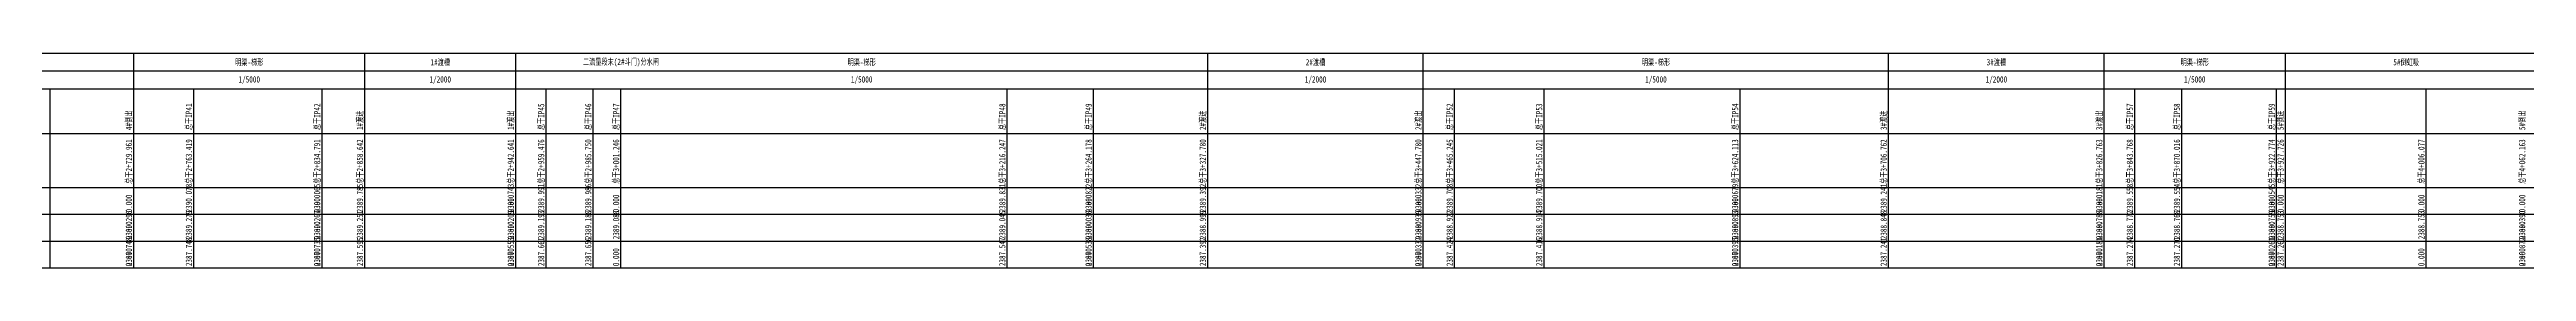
# Model space of a CAD drawing. Header units: metres. Extents: x -40 to 10883, y -681 to 2393.
# Drawn here: x 2683 to 4062, y 0 to 120 of the extents above; entities that cross this region are included whole.
import ezdxf
from ezdxf.enums import TextEntityAlignment as Align

# ---------------------------------------------------------------- set-up
doc = ezdxf.new("R2010")
doc.units = ezdxf.units.M
doc.layers.add('纵断面_文字标注', color=7, linetype='Continuous')
doc.layers.add('纵断面_表格线框', color=7, linetype='Continuous')
doc.styles.get("Standard").update_dxf_attribs({"font": '', "width": 0.7})
doc.styles.get('Standard').set_extended_font_data('仿宋')

msp = doc.modelspace()

# ---------------------------------------------------------------- linework, layer by layer
at = {"layer": '纵断面_表格线框'}
for p, q in [((0, 120), (10862.8, 120)), ((2730, 0), (2730, 120)), ((2858.6, 0), (2858.6, 120)), ((2942.6, 0), (2942.6, 120)), ((3327.8, 0), (3327.8, 120)), ((3447.8, 0), (3447.8, 120)), ((3706.8, 0), (3706.8, 120)), ((3826.8, 0), (3826.8, 120)), ((3927.7, 0), (3927.7, 120)), ((0, 110), (10862.8, 110)), ((0, 100), (10862.8, 100)), ((2683.4, 0), (2683.4, 100)), ((2730, 0), (2730, 100)), ((2763.4, 0), (2763.4, 100)), ((2834.8, 0), (2834.8, 100)), ((2834.8, 0), (2834.8, 100)), ((2942.6, 0), (2942.6, 100)), ((2959.5, 0), (2959.5, 100)), ((2985.7, 0), (2985.7, 100)), ((3001.2, 0), (3001.2, 100)), ((3216.2, 0), (3216.2, 100)), ((3264.2, 0), (3264.2, 100)), ((3264.2, 0), (3264.2, 100)), ((3447.8, 0), (3447.8, 100)), ((3465.2, 0), (3465.2, 100)), ((3515, 0), (3515, 100)), ((3624.1, 0), (3624.1, 100)), ((3624.1, 0), (3624.1, 100)), ((3826.8, 0), (3826.8, 100)), ((3843.8, 0), (3843.8, 100)), ((3870, 0), (3870, 100)), ((3922.8, 0), (3922.8, 100)), ((3922.8, 0), (3922.8, 100)), ((4006.1, 0), (4006.1, 100)), ((0, 75), (10862.8, 75)), ((0, 45), (10862.8, 45)), ((0, 30), (10862.8, 30)), ((0, 15), (10862.8, 15)), ((0, 0), (10862.8, 0))]:
    msp.add_line(p, q, dxfattribs=at)

# ---------------------------------------------------------------- texts
at = {"layer": '纵断面_文字标注', "width": 0.7}
for s, p in [('明渠-梯形', (2794.3, 115)), ('1#渡槽', (2900.6, 115)), ('二流量段末(2#斗门)分水闸', (3001.2, 115)), ('明渠-梯形', (3135.2, 115)), ('2#渡槽', (3387.8, 115)), ('明渠-梯形', (3577.3, 115)), ('3#渡槽', (3766.8, 115)), ('明渠-梯形', (3877.2, 115)), ('5#倒虹吸', (3994.9, 115)), ('1/5000', (2794.3, 105)), ('1/2000', (2900.6, 105)), ('1/5000', (3135.2, 105)), ('1/2000', (3387.8, 105)), ('1/5000', (3577.3, 105)), ('1/2000', (3766.8, 105)), ('1/5000', (3877.2, 105))]:
    msp.add_text(s, height=3.5, dxfattribs=at).set_placement(p, align=Align.MIDDLE)
for s, p in [('4#倒出', (2729, 77)), ('总干IP41', (2762.4, 77)), ('总干IP42', (2833.8, 77)), ('1#渡进', (2857.6, 77)), ('1#渡出', (2941.6, 77)), ('总干IP45', (2958.5, 77)), ('总干IP46', (2984.7, 77)), ('总干IP47', (3000.2, 77)), ('总干IP48', (3215.2, 77)), ('总干IP49', (3263.2, 77)), ('2#渡进', (3326.8, 77)), ('2#渡出', (3446.8, 77)), ('总干IP52', (3464.2, 77)), ('总干IP53', (3514, 77)), ('总干IP54', (3623.1, 77)), ('3#渡进', (3705.8, 77)), ('3#渡出', (3825.8, 77)), ('总干IP57', (3842.8, 77)), ('总干IP58', (3869, 77)), ('总干IP59', (3921.8, 77)), ('5#倒进', (3926.7, 77)), ('5#倒出', (4061.2, 77)), ('总干2+729.961', (2729, 47)), ('总干2+729.961', (2729, 47)), ('总干2+763.419', (2762.4, 47)), ('总干2+834.791', (2833.8, 47)), ('总干2+834.791', (2833.8, 47)), ('总干2+858.642', (2857.6, 47)), ('总干2+942.641', (2941.6, 47)), ('总干2+942.641', (2941.6, 47)), ('总干2+959.476', (2958.5, 47)), ('总干2+985.750', (2984.7, 47)), ('总干3+001.246', (3000.2, 47)), ('总干3+216.247', (3215.2, 47)), ('总干3+264.178', (3263.2, 47)), ('总干3+264.178', (3263.2, 47)), ('总干3+327.780', (3326.8, 47)), ('总干3+447.780', (3446.8, 47)), ('总干3+447.780', (3446.8, 47)), ('总干3+465.245', (3464.2, 47)), ('总干3+515.021', (3514, 47)), ('总干3+624.113', (3623.1, 47)), ('总干3+624.113', (3623.1, 47)), ('总干3+706.762', (3705.8, 47)), ('总干3+826.763', (3825.8, 47)), ('总干3+826.763', (3825.8, 47)), ('总干3+843.768', (3842.8, 47)), ('总干3+870.016', (3869, 47)), ('总干3+922.774', (3921.8, 47)), ('总干3+922.774', (3921.8, 47)), ('总干3+927.726', (3926.7, 47)), ('总干4+006.077', (4005.1, 47)), ('总干4+062.163', (4061.2, 47)), ('总干4+062.163', (4061.2, 47)), ('2390.078', (2762.4, 31)), ('2390.065', (2833.8, 31)), ('2389.785', (2857.6, 31)), ('2389.743', (2941.6, 31)), ('2389.991', (2958.5, 31)), ('2389.986', (2984.7, 31)), ('2389.831', (3215.2, 31)), ('2389.822', (3263.2, 31)), ('2389.392', (3326.8, 31)), ('2389.332', (3446.8, 31)), ('2389.708', (3464.2, 31)), ('2389.700', (3514, 31)), ('2389.679', (3623.1, 31)), ('2389.241', (3705.8, 31)), ('2389.181', (3825.8, 31)), ('2389.558', (3842.8, 31)), ('2389.554', (3869, 31)), ('2389.545', (3921.8, 31)), ('0.000', (2729, 31)), ('0.000', (2729, 31)), ('2389.296', (2729, 16)), ('2389.279', (2762.4, 16)), ('0.000', (2833.8, 31)), ('2389.267', (2833.8, 16)), ('2389.251', (2857.6, 16)), ('0.000', (2941.6, 31)), ('2389.209', (2941.6, 16)), ('2389.193', (2958.5, 16)), ('2389.188', (2984.7, 16)), ('0.000', (3000.2, 31)), ('2389.088', (3000.2, 16)), ('2389.045', (3215.2, 16)), ('0.000', (3263.2, 31)), ('2389.036', (3263.2, 16)), ('2388.999', (3326.8, 16)), ('0.000', (3446.8, 31)), ('2388.939', (3446.8, 16)), ('2388.922', (3464.2, 16)), ('2388.914', (3514, 16)), ('0.000', (3623.1, 31)), ('2388.893', (3623.1, 16)), ('2388.848', (3705.8, 16)), ('0.000', (3825.8, 31)), ('2388.788', (3825.8, 16)), ('2388.772', (3842.8, 16)), ('2388.768', (3869, 16)), ('0.000', (3921.8, 31)), ('2388.759', (3921.8, 16)), ('0.000', (3926.7, 31)), ('2388.753', (3926.7, 16)), ('0.000', (4005.1, 31)), ('2388.753', (4005.1, 16)), ('0.000', (4061.2, 31)), ('0.000', (4061.2, 31)), ('2388.390', (4061.2, 16)), ('0.000', (2729, 16)), ('2387.748', (2729, 1)), ('2387.748', (2762.4, 1)), ('0.000', (2833.8, 16)), ('2387.735', (2833.8, 1)), ('2387.595', (2857.6, 1)), ('0.000', (2941.6, 16)), ('2387.553', (2941.6, 1)), ('2387.661', (2958.5, 1)), ('2387.656', (2984.7, 1)), ('2387.547', (3215.2, 1)), ('0.000', (3263.2, 16)), ('2387.538', (3263.2, 1)), ('2387.392', (3326.8, 1)), ('0.000', (3446.8, 16)), ('2387.332', (3446.8, 1)), ('2387.424', (3464.2, 1)), ('2387.416', (3514, 1)), ('0.000', (3623.1, 16)), ('2387.395', (3623.1, 1)), ('2387.241', (3705.8, 1)), ('0.000', (3825.8, 16)), ('2387.181', (3825.8, 1)), ('2387.274', (3842.8, 1)), ('2387.270', (3869, 1)), ('0.000', (3921.8, 16)), ('2387.261', (3921.8, 1)), ('2387.261', (3926.7, 1)), ('0.000', (4061.2, 16)), ('2386.872', (4061.2, 1)), ('0.000', (2729, 1)), ('0.000', (2833.8, 1)), ('0.000', (2941.6, 1)), ('0.000', (3000.2, 1)), ('0.000', (3263.2, 1)), ('0.000', (3446.8, 1)), ('0.000', (3623.1, 1)), ('0.000', (3825.8, 1)), ('0.000', (3921.8, 1)), ('0.000', (4005.1, 1)), ('0.000', (4061.2, 1))]:
    msp.add_text(s, height=3.5, rotation=90, dxfattribs=at).set_placement(p)

doc.saveas('drawing.dxf')
